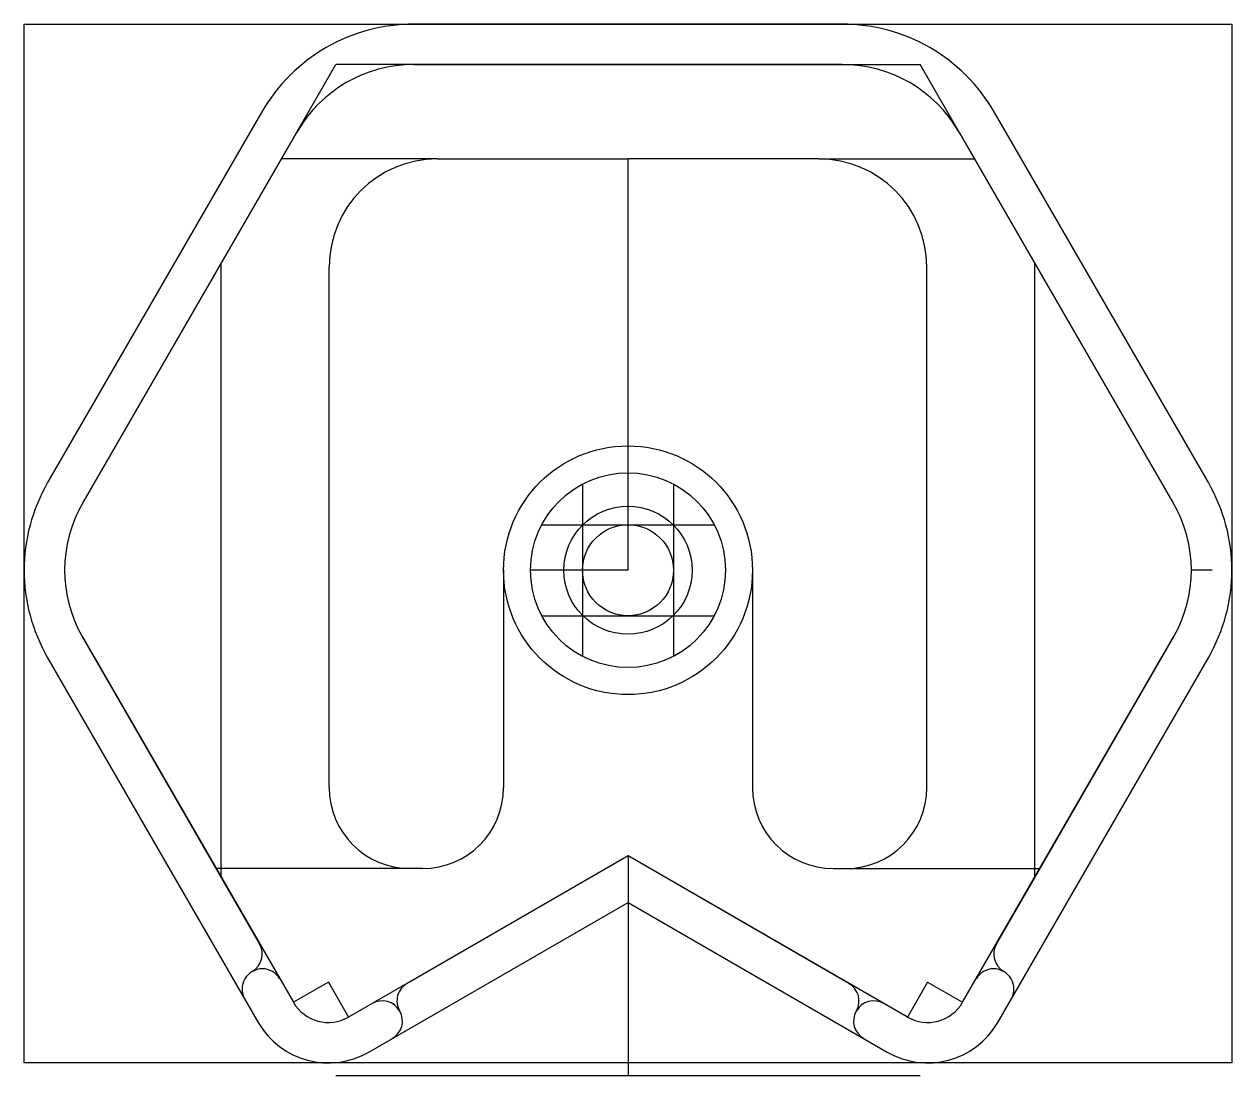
# Model space of a CAD drawing. Header units: millimetres. Extents: x -44.8 to 44.8, y -37.5 to 40.5.
import ezdxf

# ---------------------------------------------------------------- set-up
doc = ezdxf.new("R2010")
doc.units = ezdxf.units.MM

msp = doc.modelspace()

# ---------------------------------------------------------------- linework, layer by layer
for p, q in [((-44.754, 40.5), (44.754, 40.5)), ((-44.754, -36.543), (-44.754, 40.5)), ((15.877, 40.5), (-15.877, 40.5)), ((44.754, 40.5), (44.754, -36.543)), ((-24.537, 32.5), (-21.651, 37.5)), ((-15.877, 37.5), (-21.651, 37.5)), ((-15.877, 37.5), (15.877, 37.5)), ((15.877, 37.5), (-15.877, 37.5)), ((15.877, 37.5), (21.651, 37.5)), ((24.537, 32.5), (21.651, 37.5)), ((-27.135, 34), (-43.013, 6.5)), ((43.013, 6.5), (27.135, 34)), ((-40.415, 5), (-24.537, 32.5)), ((-24.537, 32.5), (-40.415, 5)), ((24.537, 32.5), (40.415, 5)), ((40.415, 5), (24.537, 32.5)), ((-14.145, 30.5), (-25.692, 30.5)), ((-14.145, 30.5), (0, 30.5)), ((0, 0), (0, 30.5)), ((14.145, 30.5), (0, 30.5)), ((14.145, 30.5), (25.692, 30.5)), ((-30.145, -22.787), (-30.145, 22.787)), ((-22.145, -16.122), (-22.145, 22.5)), ((22.145, -16.122), (22.145, 22.5)), ((30.145, -22.787), (30.145, 22.787)), ((-3.375, 6.388), (-3.375, -6.388)), ((3.375, 6.388), (3.375, -6.388)), ((-6.388, 3.375), (6.388, 3.375)), ((0, 0), (-7.225, 0)), ((-9.225, 0), (-9.225, -16.122)), ((9.225, 0), (9.225, -16.122)), ((43.301, 0), (41.754, 0)), ((-6.388, -3.375), (6.388, -3.375)), ((-27.301, -27.713), (-40.415, -5)), ((-40.415, -5), (-24.801, -32.043)), ((24.801, -32.043), (40.415, -5)), ((40.415, -5), (27.301, -27.713)), ((-43.013, -6.5), (-27.399, -33.543)), ((27.399, -33.543), (43.013, -6.5)), ((0, -21.188), (-20.703, -33.141)), ((0, -21.188), (-16.373, -30.641)), ((16.373, -30.641), (0, -21.188)), ((0, -21.188), (0, -37.5)), ((20.703, -33.141), (0, -21.188)), ((-16.145, -22.122), (-30.529, -22.122)), ((-15.225, -22.122), (-16.145, -22.122)), ((15.225, -22.122), (16.145, -22.122)), ((16.145, -22.122), (30.529, -22.122)), ((-19.203, -35.739), (0, -24.652)), ((0, -24.652), (19.203, -35.739)), ((-22.203, -30.543), (-24.801, -32.043)), ((-22.203, -30.543), (-20.703, -33.141)), ((22.203, -30.543), (20.703, -33.141)), ((22.203, -30.543), (24.801, -32.043)), ((44.754, -36.543), (-44.754, -36.543)), ((21.651, -37.5), (-21.651, -37.5))]:
    msp.add_line(p, q)
for radius in [9.225, 7.225, 4.75, 3.375]:
    msp.add_circle((0, 0), radius)
for centre, radius, start, end in [((-15.877, 27.5), 13, 90, 150), ((15.877, 27.5), 13, 30, 90), ((-15.877, 27.5), 10, 90, 150), ((-15.877, 27.5), 10, 90, 150), ((15.877, 27.5), 10, 30, 90), ((15.877, 27.5), 10, 30, 90), ((-14.145, 22.5), 8, 90, 180), ((14.145, 22.5), 8, 0, 90), ((-31.754, 0), 13, 150, 210), ((31.754, 0), 13, 330, 30), ((-31.754, 0), 10, 150, 210), ((-31.754, 0), 10, 150, 210), ((31.754, 0), 10, 330, 30), ((31.754, 0), 10, 330, 30), ((-16.145, -16.122), 6, 180, 270), ((-15.225, -16.122), 6, 270, 0), ((15.225, -16.122), 6, 180, 270), ((16.145, -16.122), 6, 270, 0), ((-28.6, -28.463), 1.5, 300, 30), ((28.6, -28.463), 1.5, 150, 240), ((-27.1, -31.061), 1.5, 30, 210), ((27.1, -31.061), 1.5, 330, 150), ((-15.623, -31.94), 1.5, 120, 210), ((15.623, -31.94), 1.5, 330, 60), ((-22.203, -30.543), 3, 210, 300), ((-22.203, -30.543), 3, 210, 300), ((-18.221, -33.44), 1.5, 300, 120), ((18.221, -33.44), 1.5, 60, 240), ((22.203, -30.543), 3, 240, 330), ((22.203, -30.543), 3, 240, 330), ((-22.203, -30.543), 6, 210, 300), ((22.203, -30.543), 6, 240, 330)]:
    msp.add_arc(centre, radius, start, end)

doc.saveas('drawing.dxf')
